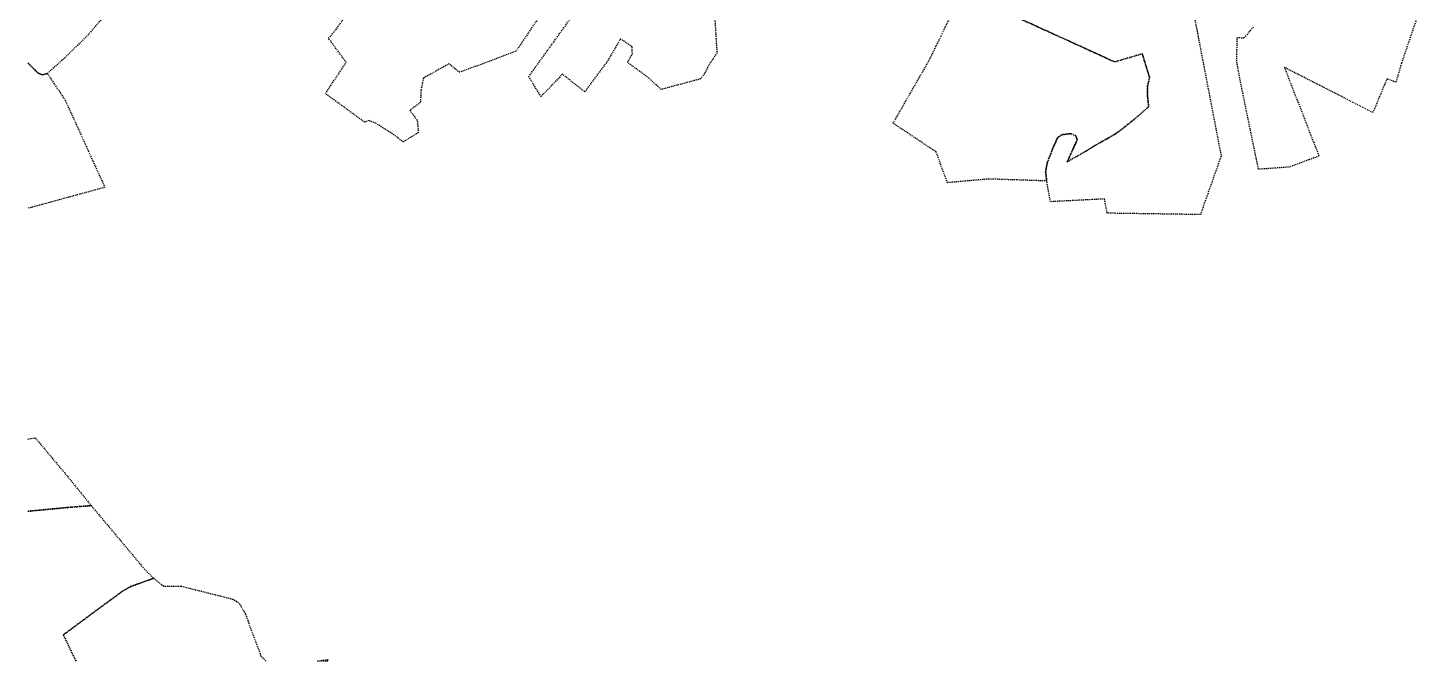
# Model space of a CAD drawing. Header units: centimetres. Extents: x 0 to 642158, y -847 to 649707.
# Drawn here: x 242675 to 243681, y 146213 to 146671 of the extents above; entities that cross this region are included whole.
import ezdxf

# ---------------------------------------------------------------- set-up
doc = ezdxf.new("R2010")
doc.units = ezdxf.units.CM
doc.header["$MEASUREMENT"] = 0
doc.linetypes.add('JIS_02_0.7', pattern=[1.35, 0.75, -0.6])
doc.layers.add('WAL_parcellaire agricole', color=7, linetype='JIS_02_0.7', lineweight=25)

msp = doc.modelspace()

# ---------------------------------------------------------------- linework, layer by layer
at = {"layer": 'WAL_parcellaire agricole', "transparency": 33554687}
for points in [[(242674.8, 146759.1), (242702.7, 146788.6), (242711.6, 146798.1), (242730, 146780.7), (242699.9, 146754.1), (242719, 146735.5), (242726.2, 146740), (242737, 146746.7), (242750.3, 146728.9), (242733.5, 146715.5), (242748.5, 146699.1), (242738, 146689), (242718.6, 146666.1), (242701.5, 146649.3), (242688.9, 146637.9), (242685.5, 146637), (242682.2, 146638.2), (242674.8, 146645.4)], [(243061.9, 146705), (243027.5, 146654), (243008.6, 146646.8), (242986.6, 146638.8), (242979.1, 146644.9), (242960.6, 146634.6), (242958.9, 146626.2), (242958.5, 146616.9), (242950.8, 146611.4), (242956.2, 146603.9), (242957, 146595.3), (242946.1, 146588.5), (242939.3, 146593.6), (242926.2, 146602.1), (242921.3, 146603.9), (242918.2, 146602.7), (242889.8, 146623.4), (242904.8, 146646), (242892.1, 146663.3), (242898.1, 146670.5), (242915.8, 146696.2)], [(243169.8, 146698.8), (243172.7, 146652.7), (243166.6, 146643.7), (243163.7, 146637.8), (243160.9, 146634), (243132.4, 146626.4), (243123.5, 146634.6), (243108.1, 146646), (243111.6, 146652.1), (243111.4, 146657.2), (243103, 146663), (243094.4, 146648), (243077.2, 146624.7), (243061, 146637.4), (243045.6, 146621.2), (243036.7, 146635.7)], [(243036.7, 146635.7), (243078.7, 146694)], [(243516, 146687.3), (243537, 146578.3), (243522, 146536), (243454.7, 146537), (243452.7, 146547.3), (243413.7, 146545.3), (243411, 146560.3), (243410.9, 146560.3), (243410.2, 146566.9), (243411.4, 146573.7), (243415.1, 146583.2), (243418.8, 146591.5), (243421.8, 146593.7), (243428.5, 146594.5), (243431.9, 146593), (243433, 146590.1), (243425.8, 146574.1), (243439.2, 146581.8), (243447.1, 146586.6), (243461.4, 146594.7), (243474, 146604.6), (243484.6, 146613.9), (243483.9, 146621.2), (243483.9, 146629.1), (243485.3, 146635), (243480, 146652.2), (243460.1, 146646.3), (243348.3, 146697.2)], [(243348.3, 146697.2), (243460.1, 146646.3), (243480, 146652.2), (243485.3, 146635), (243483.9, 146629.1), (243483.9, 146621.2), (243484.6, 146613.9), (243474, 146604.6), (243461.4, 146594.7), (243447.1, 146586.6), (243439.2, 146581.8), (243425.8, 146574.1), (243433, 146590.1), (243431.9, 146593), (243428.5, 146594.5), (243421.8, 146593.7), (243418.8, 146591.5), (243415.1, 146583.2), (243411.4, 146573.7), (243410.2, 146566.9), (243410.9, 146560.3)], [(243410.9, 146560.3), (243369, 146561.7), (243339.3, 146559), (243331, 146581.3), (243300, 146602), (243326, 146647.3), (243345, 146686.3)], [(243681.5, 146687.1), (243667.3, 146645.3), (243663.3, 146631.7), (243656.7, 146634), (243646.7, 146609.7), (243582.7, 146642.3), (243607.7, 146578.3), (243586.3, 146570.3), (243564, 146568.7), (243550.7, 146633.3), (243548.2, 146647), (243548.7, 146663.9), (243553.7, 146663.7), (243560.4, 146671.6)], [(242674.8, 146645.4), (242682.2, 146638.2), (242685.5, 146637), (242688.9, 146637.9), (242701.7, 146618.8), (242730.5, 146555.7), (242674.8, 146540.5)], [(242674.8, 146373.9), (242680.2, 146374.7), (242703.4, 146347), (242720.6, 146325.8), (242704, 146324.5), (242674.8, 146321.7)], [(242674.8, 146321.7), (242704, 146324.5), (242720.6, 146325.8), (242759.1, 146279.9), (242765.7, 146273.3), (242749.5, 146267.5), (242743.7, 146264.4), (242700.4, 146232.4), (242709.7, 146213.5)], [(242709.7, 146213.5), (242700.4, 146232.4), (242743.7, 146264.4), (242749.5, 146267.5), (242765.7, 146273.3), (242772.7, 146267.7), (242785.3, 146267.7), (242822.7, 146258.3), (242825.4, 146256.8), (242827.6, 146255.1), (242832, 146247.4), (242843.3, 146216.9), (242847, 146213.5)], [(242709.7, 146213.5), (242709.7, 146213.5)], [(242884.2, 146213.5), (242891.3, 146214.7), (242891.6, 146213.5), (242884.2, 146213.5)]]:
    msp.add_lwpolyline(points, dxfattribs=at)

doc.saveas('drawing.dxf')
